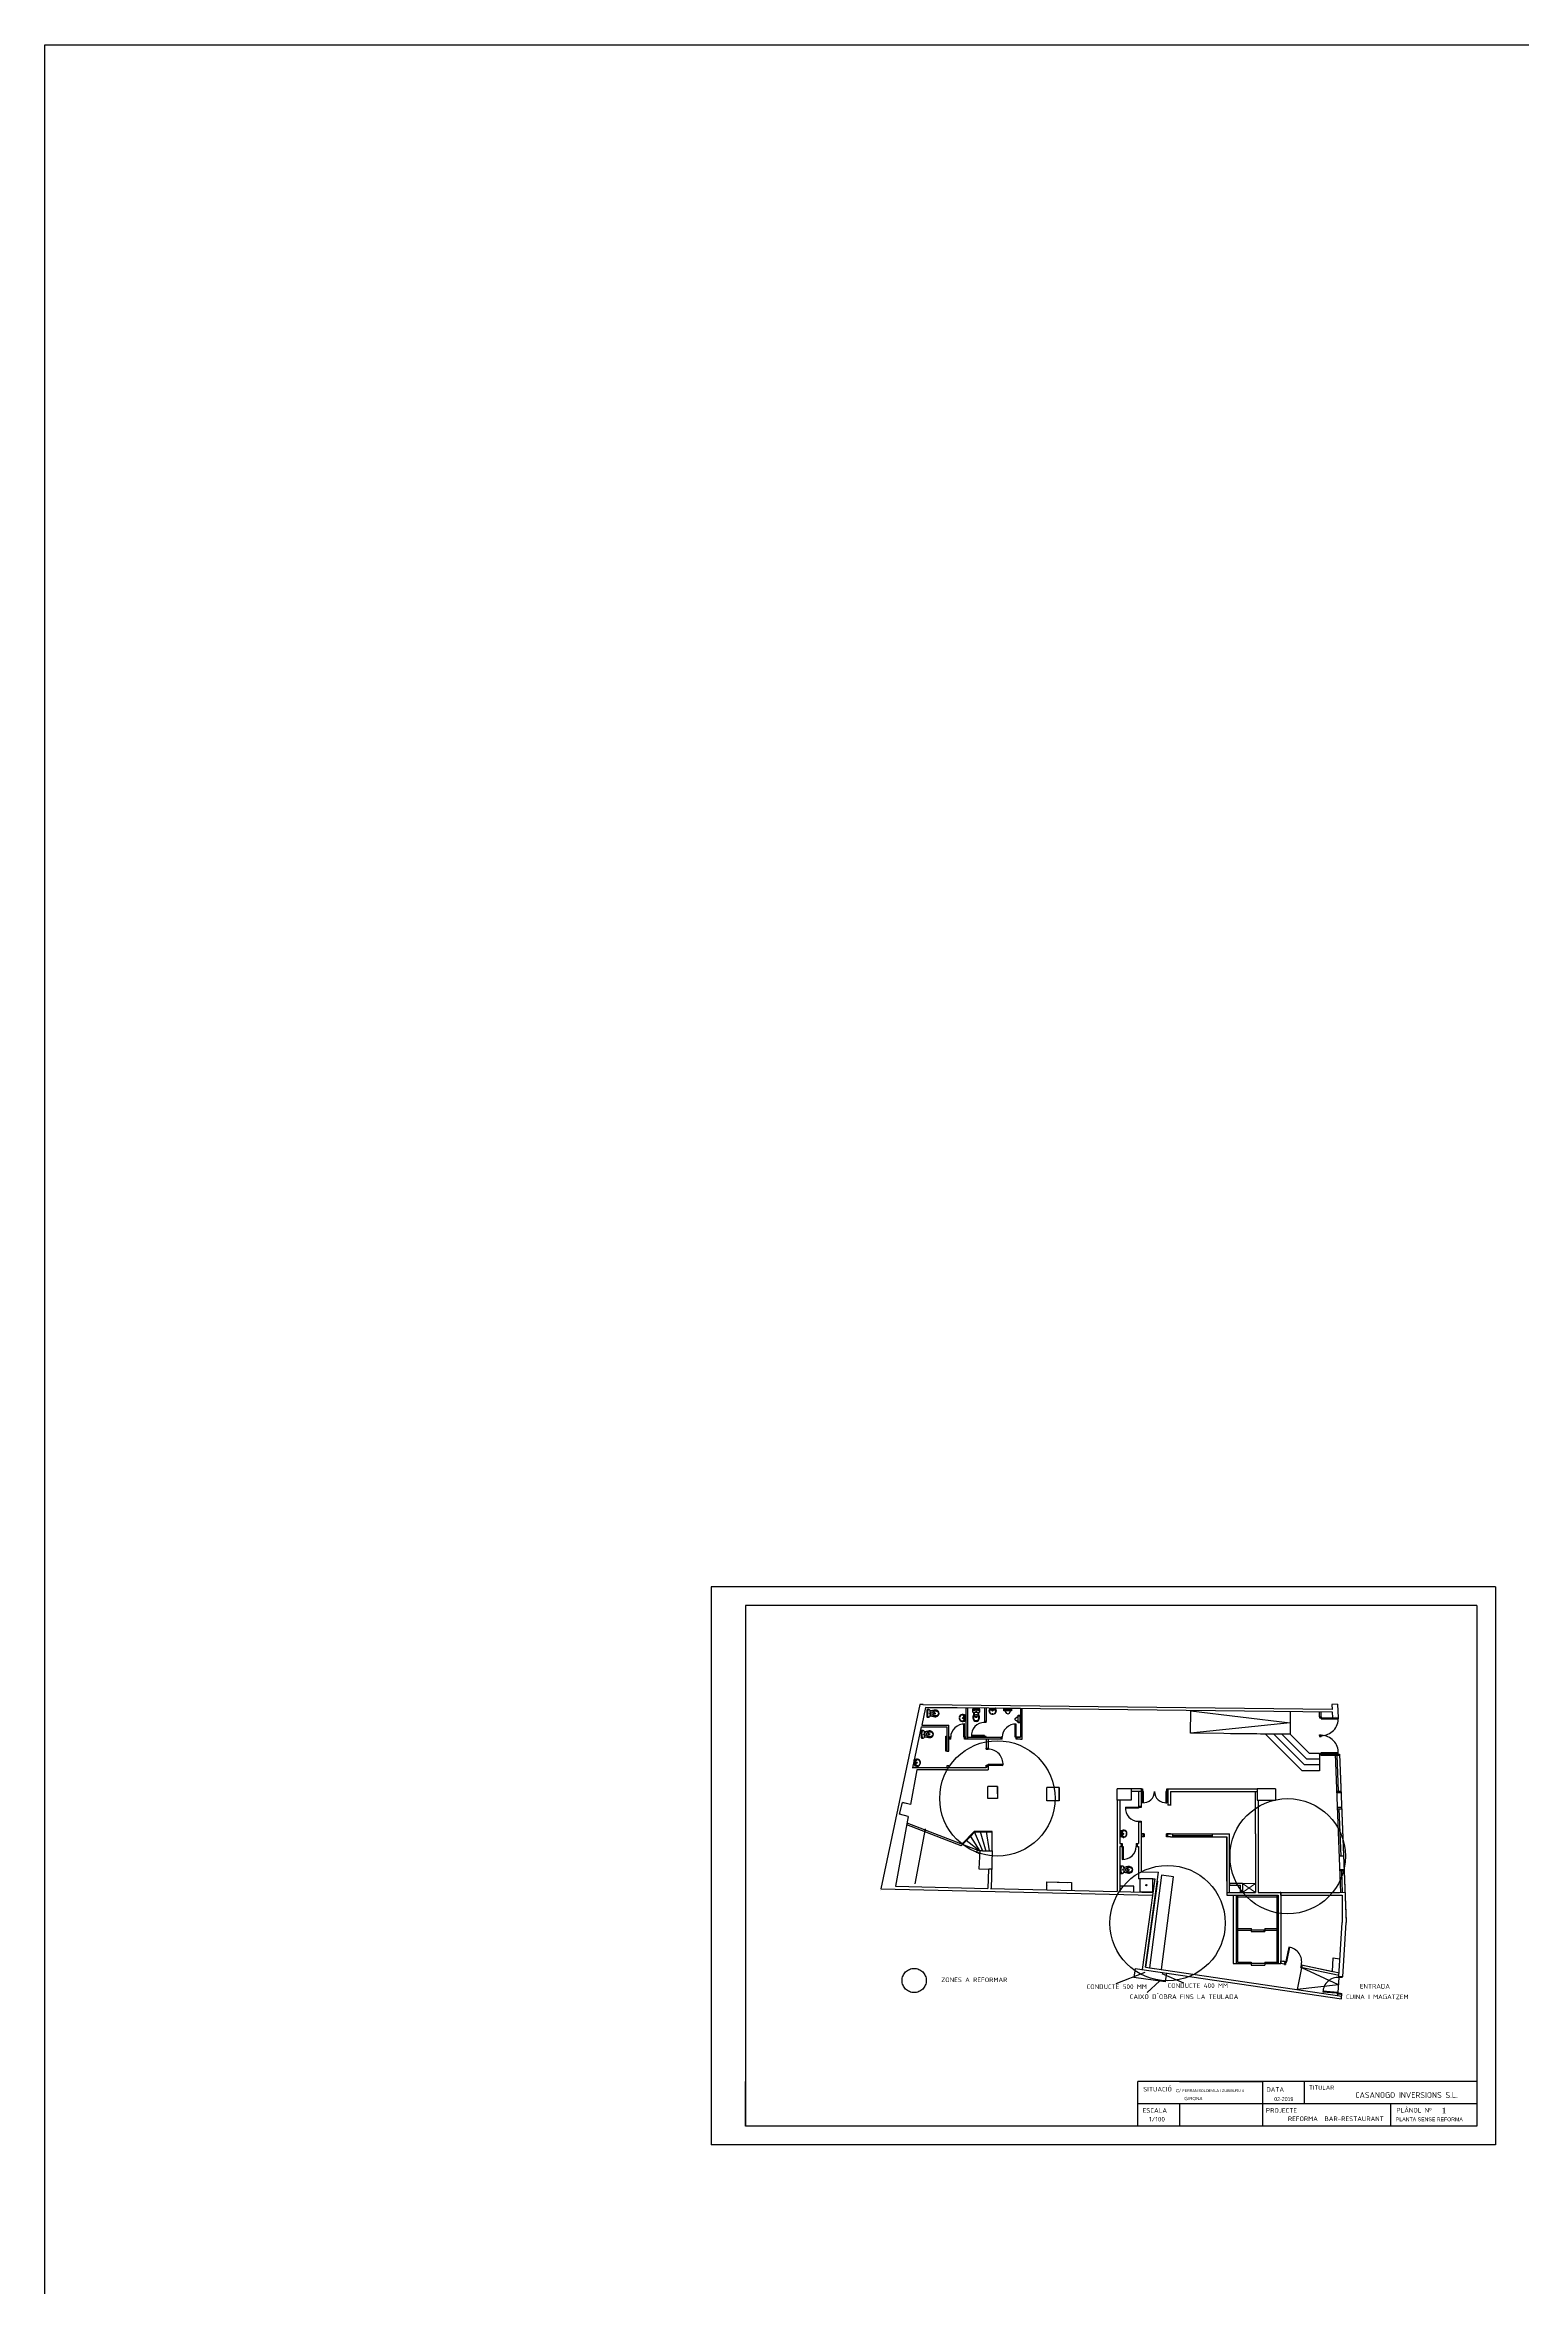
# Model space of a CAD drawing. Header units: millimetres. Extents: x 7 to 259, y -45 to 103.
# Drawn here: x 165.83 to 175.72, y 83.39 to 98.4 of the extents above; entities that cross this region are included whole.
import ezdxf

# ---------------------------------------------------------------- set-up
doc = ezdxf.new("R2010")
doc.units = ezdxf.units.MM
doc.linetypes.add('CONTINUA', pattern=[0])
doc.linetypes.add('LÍNEAS_OCULTAS2', pattern=[4.7625, 3.175, -1.5875])
for name, color, linetype in [('CAJETI1', 5, 'Continuous'), ('emergencia', 97, 'Continuous'), ('estructura', 5, 'Continuous'), ('maquiactual', 90, 'Continuous'), ('maquinaria', 42, 'Continuous'), ('OFICINES', 6, 'Continuous'), ('portes', 4, 'Continuous')]:
    doc.layers.add(name, color=color, linetype=linetype)
doc.layers.add('ELECTRIC', color=86, linetype='Continuous', lineweight=9)
doc.styles.add('ISO', font='isocp.shx')
doc.styles.get("Standard").update_dxf_attribs({"font": 'arial.ttf'})
doc.styles.add('TECHNICLIGHT', font='timesbd.ttf', dxfattribs={"height": 2})

# ---------------------------------------------------------------- blocks, each defined once
blk = doc.blocks.new('VI-IN')
for p, q in [((-0.05, -0.42), (-0.05, -0.4)), ((0, -0.04), (-0.01, -0.04)), ((0, -0.04), (0.01, -0.04)), ((0.05, -0.42), (0.05, -0.4))]:
    blk.add_line(p, q)
blk.add_lwpolyline([(-0.16, -0.36, -0.0164), (-0.12, -0.18, -0.014244), (-0.15, -0.18, -0.379899), (-0.2, -0.11), (-0.2, -0.04, -0.414214), (-0.16, 0), (0, 0), (0.16, 0, -0.414214), (0.2, -0.04), (0.2, -0.11, -0.379899), (0.15, -0.18, -0.014244), (0.12, -0.18, -0.0164), (0.16, -0.36, -0.034533), (0.18, -0.44, -0.180901), (0.12, -0.61, -0.210568), (0, -0.67, -0.210568), (-0.12, -0.61, -0.180901), (-0.18, -0.44, -0.034533)], format="xyb", close=True)
for centre, radius in [((-0.08, -0.24), 0.0075), ((0, -0.12), 0.0135), ((0, -0.12), 0.0135), ((0.08, -0.24), 0.0075)]:
    blk.add_circle(centre, radius)
for centre, radius, start, end in [((-0.14, -0.09), 0.04, 96.2719, 180), ((-0.14, -0.1), 0.04, 96.2141, 169.7572), ((0, -1.2), 1.16, 90.0008, 97.1409), ((0, -1.2), 1.15, 90.0008, 97.203), ((0.08, -0.46), 0.216, 168.3805, 209.1161), ((0.11, -0.47), 0.25, 152.5973, 168.3805), ((0, 1.22), 1.4, 264.9986, 270), ((-0.01, -0.41), 0.116, 96.2419, 152.5973), ((0, -0.51), 0.126, 209.1161, 270), ((-0.03, -0.4), 0.015, 96.6492, 180), ((-0.02, -0.42), 0.03, 180, 233.1301), ((0, -0.4), 0.06, 233.1301, 270), ((0, -0.69), 0.3, 90, 96.6492), ((0, -0.47), 0.18, 90, 96.2419), ((0, -1.2), 1.16, 82.8591, 89.9992), ((0, -1.2), 1.15, 82.797, 89.9992), ((0, 1.22), 1.4, 270, 275.0014), ((0, -0.47), 0.18, 83.7581, 90), ((0, -0.69), 0.3, 83.3508, 90), ((0, -0.4), 0.06, 270, 306.8699), ((0, -0.51), 0.126, 270, 330.8839), ((0.01, -0.41), 0.116, 27.4027, 83.7581), ((0.03, -0.4), 0.015, 0, 83.3508), ((0.02, -0.42), 0.03, 306.8699, 0), ((-0.11, -0.47), 0.25, 11.6195, 27.4027), ((-0.08, -0.46), 0.216, 330.8839, 11.6195), ((0.14, -0.09), 0.04, 0, 83.7281), ((0.14, -0.1), 0.04, 10.2428, 83.7859)]:
    blk.add_arc(centre, radius, start, end)
blk = doc.blocks.new('Vic-WC')
at = {"xscale": -1}
blk.add_blockref('VI-IN', (0, 0), dxfattribs=at)

msp = doc.modelspace()

# ---------------------------------------------------------------- linework, layer by layer
for p, q in [((165.833, 98.396), (258.608, 98.396)), ((165.833, 38.015), (165.833, 98.396)), ((174.505, 86.031), (174.505, 86.03)), ((174.45, 85.501), (174.455, 85.592)), ((173.003, 85.42), (173.196, 85.495)), ((173.131, 85.521), (173.122, 85.46)), ((173.33, 85.43), (173.122, 85.46)), ((173.21, 85.359), (173.292, 85.435)), ((173.457, 85.421), (173.311, 85.485)), ((173.34, 85.491), (173.33, 85.43))]:
    msp.add_line(p, q)
at = {"color": 6}
for p, q in [((171.983, 87.207), (171.983, 87.209)), ((171.983, 87.197), (171.983, 87.207)), ((171.992, 87.197), (171.992, 87.209)), ((171.994, 87.215), (171.994, 87.197)), ((171.994, 87.215), (171.994, 87.18)), ((172.158, 87.263), (172.176, 87.263)), ((172.158, 87.263), (172.194, 87.263)), ((172.166, 87.252), (172.164, 87.252)), ((172.176, 87.261), (172.165, 87.261)), ((172.176, 87.252), (172.166, 87.252)), ((172.176, 87.261), (172.188, 87.261)), ((172.176, 87.252), (172.186, 87.252)), ((172.186, 87.252), (172.188, 87.252)), ((171.983, 87.197), (171.983, 87.188)), ((171.983, 87.188), (171.983, 87.186)), ((171.992, 87.197), (171.992, 87.186)), ((171.651, 86.881), (171.652, 86.916)), ((171.654, 86.898), (171.654, 86.91)), ((171.663, 86.908), (171.663, 86.91)), ((171.663, 86.898), (171.663, 86.908)), ((171.651, 86.881), (171.651, 86.898)), ((171.654, 86.898), (171.653, 86.887)), ((171.663, 86.898), (171.662, 86.888)), ((171.662, 86.888), (171.662, 86.886)), ((173.033, 86.405), (173.034, 86.441)), ((173.033, 86.405), (173.034, 86.423)), ((173.036, 86.423), (173.037, 86.434)), ((173.036, 86.423), (173.036, 86.411)), ((173.045, 86.432), (173.046, 86.434)), ((173.045, 86.423), (173.045, 86.432)), ((173.045, 86.423), (173.045, 86.413)), ((173.045, 86.413), (173.045, 86.411))]:
    msp.add_line(p, q, dxfattribs=at)
for centre, radius in [((171.987, 87.206), 0.00161), ((172.168, 87.256), 0.00161), ((172.176, 87.247), 0.00322), ((172.176, 87.257), 0.00161), ((172.176, 87.247), 0.00211), ((172.184, 87.256), 0.00161), ((171.978, 87.197), 0.00322), ((171.978, 87.197), 0.00211), ((171.988, 87.197), 0.00161), ((171.987, 87.189), 0.00161), ((171.659, 86.907), 0.00161), ((171.658, 86.898), 0.00161), ((171.658, 86.89), 0.00161), ((171.667, 86.898), 0.00322), ((171.667, 86.898), 0.00211), ((173.04, 86.423), 0.00161), ((173.041, 86.414), 0.00161), ((173.041, 86.431), 0.00161), ((173.05, 86.422), 0.00322), ((173.05, 86.422), 0.00211)]:
    msp.add_circle(centre, radius, dxfattribs=at)
for centre, radius, start, end in [((171.974, 87.214), 0.0382, 279.9338, 279.9338), ((171.975, 87.199), 0.0225, 97.8325, 172.7669), ((171.975, 87.199), 0.0205, 97.8325, 172.7669), ((171.972, 87.206), 0.0122, 39.1375, 113.4893), ((171.975, 87.198), 0.0226, 84.8129, 96.5806), ((171.975, 87.198), 0.0207, 84.8129, 96.5806), ((171.974, 87.181), 0.0401, 81.9611, 85.3079), ((171.974, 87.181), 0.0382, 81.8597, 85.3079), ((171.974, 87.18), 0.041, 60.4514, 82.1359), ((171.976, 87.2), 0.0194, 53.508, 79.4742), ((171.975, 87.209), 0.00841, 2.1402, 38.2338), ((171.972, 87.194), 0.0264, 45.309, 54.5281), ((171.987, 87.209), 0.00533, 0, 45.309), ((171.994, 87.215), 0.000804, 0, 60.4514), ((172.16, 87.243), 0.0382, 9.9338, 9.9338), ((172.192, 87.243), 0.0401, 171.9611, 175.3079), ((172.175, 87.244), 0.0226, 174.8129, 186.5806), ((172.175, 87.244), 0.0225, 187.8325, 262.7669), ((172.193, 87.243), 0.041, 150.4514, 172.1359), ((172.192, 87.243), 0.0382, 171.8597, 175.3079), ((172.175, 87.244), 0.0207, 174.8129, 186.5806), ((172.175, 87.244), 0.0205, 187.8325, 262.7669), ((172.174, 87.245), 0.0194, 143.508, 169.4742), ((172.167, 87.241), 0.0122, 129.1375, 203.4893), ((172.158, 87.263), 0.000804, 90, 150.4514), ((172.18, 87.241), 0.0264, 135.309, 144.5281), ((172.165, 87.244), 0.00841, 92.1402, 128.2338), ((172.165, 87.256), 0.00533, 90, 135.309), ((172.176, 87.255), 0.0313, 262.7803, 277.2197), ((172.176, 87.255), 0.0332, 262.7803, 270), ((172.176, 87.255), 0.0332, 270, 277.2197), ((172.177, 87.244), 0.0205, 277.2331, 352.1675), ((172.177, 87.244), 0.0225, 277.2331, 352.1675), ((172.188, 87.256), 0.00533, 44.691, 90), ((172.187, 87.244), 0.00841, 51.7662, 87.8598), ((172.173, 87.241), 0.0264, 35.4719, 44.691), ((172.185, 87.241), 0.0122, 336.5107, 50.8625), ((172.159, 87.243), 0.041, 7.8641, 29.5486), ((172.194, 87.263), 0.000804, 29.5486, 90), ((172.178, 87.245), 0.0194, 10.5258, 36.492), ((172.16, 87.243), 0.0382, 4.6921, 8.1403), ((172.177, 87.244), 0.0207, 353.4194, 5.1871), ((172.16, 87.243), 0.0401, 4.6921, 8.0389), ((172.177, 87.244), 0.0226, 353.4194, 5.1871), ((171.986, 87.197), 0.0332, 172.7803, 180), ((171.986, 87.197), 0.0332, 180, 187.2197), ((171.975, 87.196), 0.0225, 187.2331, 262.1675), ((171.986, 87.197), 0.0313, 172.7803, 187.2197), ((171.975, 87.196), 0.0205, 187.2331, 262.1675), ((171.972, 87.188), 0.0122, 246.5107, 320.8625), ((171.975, 87.196), 0.0226, 263.4194, 275.1871), ((171.975, 87.196), 0.0207, 263.4194, 275.1871), ((171.974, 87.214), 0.0382, 274.6921, 278.1403), ((171.974, 87.214), 0.0401, 274.6921, 278.0389), ((171.974, 87.215), 0.041, 277.8641, 299.5486), ((171.976, 87.195), 0.0194, 280.5258, 306.492), ((171.975, 87.186), 0.00841, 321.7662, 357.8598), ((171.972, 87.201), 0.0264, 305.4719, 314.691), ((171.987, 87.186), 0.00533, 314.691, 0), ((171.994, 87.18), 0.000804, 299.5486, 0), ((171.671, 86.881), 0.0382, 97.6416, 97.6416), ((171.653, 86.916), 0.000804, 117.2564, 177.7078), ((171.671, 86.88), 0.041, 95.5719, 117.2564), ((171.66, 86.91), 0.00533, 132.3988, 177.7078), ((171.674, 86.894), 0.0264, 123.1796, 132.3988), ((171.67, 86.9), 0.0194, 98.2336, 124.1998), ((171.672, 86.909), 0.00841, 139.474, 175.5675), ((171.674, 86.906), 0.0122, 64.2185, 138.5702), ((171.671, 86.881), 0.0401, 92.3999, 95.7467), ((171.671, 86.881), 0.0382, 92.3999, 95.848), ((171.671, 86.899), 0.0226, 81.1272, 92.8948), ((171.671, 86.899), 0.0207, 81.1272, 92.8948), ((171.67, 86.899), 0.0225, 4.9409, 79.8753), ((171.67, 86.899), 0.0205, 4.9409, 79.8753), ((171.651, 86.881), 0.000804, 177.7078, 238.1592), ((171.673, 86.915), 0.041, 238.1592, 259.8437), ((171.659, 86.887), 0.00533, 177.7078, 223.0168), ((171.674, 86.901), 0.0264, 223.0168, 232.2359), ((171.67, 86.895), 0.0194, 231.2157, 257.182), ((171.671, 86.886), 0.00841, 179.848, 215.9415), ((171.674, 86.889), 0.0122, 216.8453, 291.1971), ((171.673, 86.914), 0.0401, 259.6689, 263.0156), ((171.673, 86.914), 0.0382, 259.5675, 263.0156), ((171.671, 86.897), 0.0207, 262.5207, 274.2884), ((171.671, 86.897), 0.0226, 262.5207, 274.2884), ((171.67, 86.896), 0.0205, 275.5403, 350.4747), ((171.67, 86.896), 0.0225, 275.5403, 350.4747), ((171.66, 86.898), 0.0313, 350.4881, 4.9275), ((171.66, 86.898), 0.0332, 350.4881, 357.7078), ((171.66, 86.898), 0.0332, 357.7078, 4.9275), ((173.054, 86.406), 0.0382, 97.6416, 97.6416), ((173.055, 86.439), 0.041, 238.1592, 259.8437), ((173.034, 86.405), 0.000804, 177.7078, 238.1592), ((173.035, 86.441), 0.000804, 117.2564, 177.7078), ((173.054, 86.405), 0.041, 95.5719, 117.2564), ((173.041, 86.411), 0.00533, 177.7078, 223.0168), ((173.042, 86.434), 0.00533, 132.3988, 177.7078), ((173.056, 86.426), 0.0264, 223.0168, 232.2359), ((173.056, 86.419), 0.0264, 123.1796, 132.3988), ((173.052, 86.42), 0.0194, 231.2157, 257.182), ((173.053, 86.425), 0.0194, 98.2336, 124.1998), ((173.053, 86.411), 0.00841, 179.848, 215.9415), ((173.054, 86.434), 0.00841, 139.474, 175.5675), ((173.056, 86.413), 0.0122, 216.8453, 291.1971), ((173.057, 86.431), 0.0122, 64.2185, 138.5702), ((173.055, 86.439), 0.0382, 259.5675, 263.0156), ((173.055, 86.439), 0.0401, 259.6689, 263.0156), ((173.054, 86.406), 0.0401, 92.3999, 95.7467), ((173.054, 86.406), 0.0382, 92.3999, 95.848), ((173.053, 86.421), 0.0207, 262.5207, 274.2884), ((173.053, 86.421), 0.0226, 262.5207, 274.2884), ((173.053, 86.423), 0.0226, 81.1272, 92.8948), ((173.053, 86.423), 0.0207, 81.1272, 92.8948), ((173.053, 86.421), 0.0205, 275.5403, 350.4747), ((173.053, 86.421), 0.0225, 275.5403, 350.4747), ((173.053, 86.424), 0.0205, 4.9409, 79.8753), ((173.053, 86.424), 0.0225, 4.9409, 79.8753), ((173.042, 86.423), 0.0313, 350.4881, 4.9275), ((173.042, 86.423), 0.0332, 357.7078, 4.9275), ((173.042, 86.423), 0.0332, 350.4881, 357.7078)]:
    msp.add_arc(centre, radius, start, end, dxfattribs=at)
at = {"color": 6, "linetype": 'ByBlock'}
for p in [(171.972, 87.218), (171.975, 87.221), (171.983, 87.207), (172.152, 87.244), (172.155, 87.241), (172.166, 87.252), (172.174, 87.247), (172.175, 87.256), (172.176, 87.224), (172.177, 87.258), (172.178, 87.247), (172.197, 87.241), (172.2, 87.244), (171.955, 87.197), (171.972, 87.176), (171.975, 87.174), (171.978, 87.199), (171.978, 87.195), (171.987, 87.198), (171.989, 87.196), (171.672, 86.921), (171.674, 86.919), (171.657, 86.899), (171.659, 86.897), (171.662, 86.888), (171.667, 86.896), (171.668, 86.9), (171.67, 86.874), (171.673, 86.877), (171.691, 86.897), (173.039, 86.424), (173.041, 86.422), (173.045, 86.413), (173.05, 86.424), (173.05, 86.42), (173.052, 86.398), (173.054, 86.446), (173.055, 86.401), (173.057, 86.443), (173.073, 86.421)]:
    msp.add_point(p, dxfattribs=at)
at = {"layer": 'CAJETI1'}
for p, q in [((170.292, 88.076), (170.292, 84.339)), ((172.917, 88.076), (170.292, 88.076)), ((175.542, 88.076), (172.917, 88.076)), ((175.542, 88.076), (175.542, 84.339)), ((170.523, 87.951), (170.523, 84.464)), ((172.917, 84.339), (170.292, 84.339)), ((175.542, 84.339), (172.917, 84.339))]:
    msp.add_line(p, q, dxfattribs=at)
at = {"layer": 'CAJETI1', "color": 5}
for p, q in [((175.417, 87.951), (170.523, 87.951)), ((175.417, 87.951), (175.417, 84.464)), ((175.417, 84.764), (173.148, 84.764)), ((175.417, 84.614), (173.148, 84.614)), ((175.417, 84.464), (170.523, 84.464))]:
    msp.add_line(p, q, dxfattribs=at)
at = {"layer": 'CAJETI1', "linetype": 'CONTINUA'}
for p, q in [((170.523, 84.464), (170.523, 84.764)), ((173.148, 84.464), (173.148, 84.764))]:
    msp.add_line(p, q, dxfattribs=at)
at = {"layer": 'ELECTRIC'}
for p, q in [((173.849, 86.09), (173.849, 86.03)), ((173.849, 86.03), (173.935, 86.09)), ((173.849, 86.09), (173.935, 86.03))]:
    msp.add_line(p, q, dxfattribs=at)
msp.add_lwpolyline([(173.849, 86.03), (173.935, 86.03), (173.935, 86.09), (173.849, 86.09)], dxfattribs=at)
at = {"layer": 'emergencia', "color": 5}
for p, q in [((173.426, 84.764), (173.983, 84.764)), ((173.983, 84.764), (173.983, 84.464)), ((174.261, 84.764), (174.261, 84.614)), ((173.426, 84.614), (173.426, 84.464)), ((174.839, 84.614), (174.839, 84.464))]:
    msp.add_line(p, q, dxfattribs=at)
at = {"layer": 'estructura'}
for p, q in [((171.69, 87.288), (171.427, 86.054)), ((171.712, 87.287), (171.69, 87.287)), ((171.727, 87.268), (171.702, 87.149)), ((171.709, 87.287), (174.448, 87.257)), ((172.362, 87.261), (171.727, 87.268)), ((171.727, 87.268), (171.996, 87.265)), ((171.996, 87.265), (172.008, 87.265)), ((171.996, 87.265), (171.996, 87.265)), ((171.996, 87.265), (172.008, 87.265)), ((171.996, 87.265), (171.996, 87.055)), ((172.008, 87.265), (172.008, 87.055)), ((172.008, 87.265), (172.008, 87.068)), ((172.121, 87.264), (172.121, 87.174)), ((172.133, 87.264), (172.133, 87.174)), ((172.301, 87.262), (174.448, 87.238)), ((172.362, 87.261), (172.362, 87.068)), ((172.374, 87.055), (172.374, 87.261)), ((173.5, 87.096), (173.502, 87.246)), ((173.502, 87.246), (174.167, 87.164)), ((174.167, 87.239), (174.167, 87.089)), ((174.167, 87.239), (174.167, 87.089)), ((174.363, 87.204), (174.363, 87.236)), ((174.363, 87.204), (174.376, 87.204)), ((174.376, 87.204), (174.376, 87.236)), ((174.485, 87.289), (174.446, 87.287)), ((174.446, 87.287), (174.448, 87.254)), ((174.448, 87.238), (174.45, 87.198)), ((174.485, 87.289), (174.488, 87.198)), ((171.699, 87.137), (171.641, 86.863)), ((171.699, 87.137), (171.869, 87.137)), ((171.702, 87.149), (171.882, 87.149)), ((171.869, 87.137), (171.869, 86.976)), ((171.882, 86.976), (171.882, 87.149)), ((171.889, 87.068), (171.882, 87.068)), ((171.889, 87.055), (171.882, 87.055)), ((172.241, 87.055), (171.996, 87.055)), ((172.008, 87.068), (172.241, 87.068)), ((172.146, 87.055), (172.133, 87.055)), ((172.133, 87.055), (172.133, 86.988)), ((172.146, 87.055), (172.146, 86.988)), ((172.341, 87.068), (172.362, 87.068)), ((172.362, 87.068), (172.341, 87.068)), ((172.362, 87.055), (172.341, 87.055)), ((172.362, 87.055), (172.374, 87.055)), ((174.167, 87.164), (173.5, 87.096)), ((174.167, 87.089), (173.5, 87.096)), ((173.768, 87.093), (174.167, 87.089)), ((174.248, 86.844), (174.001, 87.09)), ((174.264, 86.883), (174.056, 87.09)), ((174.28, 86.922), (174.112, 87.089)), ((174.296, 86.96), (174.167, 87.089)), ((174.45, 87.198), (174.488, 87.198)), ((171.869, 86.976), (171.882, 86.976)), ((174.269, 86.933), (174.269, 86.933)), ((174.363, 86.922), (174.28, 86.922)), ((174.363, 86.96), (174.296, 86.96)), ((174.363, 86.96), (174.363, 86.922)), ((174.363, 86.954), (174.376, 86.954)), ((174.363, 86.954), (174.363, 86.948)), ((174.376, 86.948), (174.363, 86.948)), ((174.363, 86.922), (174.363, 86.883)), ((174.376, 86.954), (174.498, 86.954)), ((174.376, 86.948), (174.498, 86.948)), ((174.469, 86.954), (174.505, 86.03)), ((174.497, 86.954), (174.542, 85.834)), ((174.498, 86.954), (174.542, 85.829)), ((171.67, 86.85), (171.627, 86.618)), ((171.67, 86.85), (171.627, 86.618)), ((171.869, 86.863), (171.638, 86.863)), ((171.869, 86.863), (171.638, 86.863)), ((171.869, 86.863), (171.641, 86.863)), ((171.869, 86.85), (171.67, 86.85)), ((171.869, 86.876), (171.869, 86.863)), ((171.882, 86.876), (171.869, 86.876)), ((171.869, 86.85), (172.146, 86.85)), ((171.882, 86.876), (171.882, 86.863)), ((172.133, 86.863), (171.882, 86.863)), ((172.133, 86.882), (172.133, 86.863)), ((172.133, 86.863), (172.133, 86.882)), ((172.133, 86.875), (172.146, 86.875)), ((172.146, 86.863), (172.146, 86.888)), ((172.146, 86.882), (172.146, 86.863)), ((172.146, 86.863), (172.146, 86.85)), ((174.363, 86.844), (174.248, 86.844)), ((174.363, 86.883), (174.264, 86.883)), ((174.363, 86.883), (174.363, 86.844)), ((171.553, 86.553), (171.572, 86.632)), ((171.572, 86.632), (171.572, 86.632)), ((171.572, 86.632), (171.598, 86.626)), ((171.627, 86.618), (171.572, 86.632)), ((172.208, 86.739), (172.143, 86.739)), ((172.143, 86.659), (172.143, 86.739)), ((172.208, 86.659), (172.143, 86.659)), ((172.208, 86.689), (172.208, 86.739)), ((172.208, 86.739), (172.208, 86.659)), ((172.208, 86.732), (172.208, 86.659)), ((172.538, 86.642), (172.538, 86.732)), ((172.571, 86.732), (172.538, 86.732)), ((172.621, 86.642), (172.538, 86.642)), ((172.621, 86.732), (172.571, 86.732)), ((172.621, 86.732), (172.62, 86.642)), ((172.621, 86.682), (172.621, 86.732)), ((172.621, 86.732), (172.621, 86.642)), ((172.621, 86.682), (172.621, 86.682)), ((173.173, 86.723), (173.009, 86.723)), ((173.104, 86.723), (173.009, 86.723)), ((173.009, 86.674), (173.009, 86.723)), ((173.009, 86.648), (173.009, 86.674)), ((173.009, 86.648), (173.009, 86.036)), ((173.104, 86.648), (173.009, 86.648)), ((173.027, 86.648), (173.027, 86.376)), ((173.027, 86.648), (173.027, 86.357)), ((173.104, 86.723), (173.104, 86.674)), ((173.104, 86.723), (173.104, 86.648)), ((173.169, 86.705), (173.104, 86.705)), ((173.152, 86.705), (173.152, 86.605)), ((173.173, 86.705), (173.161, 86.705)), ((173.173, 86.705), (173.161, 86.705)), ((173.171, 86.705), (173.171, 86.605)), ((173.173, 86.723), (173.173, 86.705)), ((173.173, 86.723), (173.179, 86.723)), ((173.173, 86.705), (173.185, 86.705)), ((173.342, 86.723), (173.947, 86.723)), ((173.348, 86.723), (173.348, 86.613)), ((173.367, 86.613), (173.348, 86.613)), ((173.367, 86.705), (173.947, 86.705)), ((173.367, 86.705), (173.367, 86.628)), ((173.367, 86.705), (173.367, 86.612)), ((173.935, 86.421), (173.935, 86.705)), ((174.07, 86.723), (173.947, 86.723)), ((173.947, 86.723), (173.947, 86.648)), ((173.947, 86.648), (174.07, 86.648)), ((173.954, 86.648), (173.954, 86.03)), ((174.07, 86.723), (174.07, 86.673)), ((174.07, 86.723), (174.07, 86.648)), ((174.508, 86.697), (174.479, 86.697)), ((174.508, 86.697), (174.479, 86.697)), ((171.612, 86.538), (171.526, 86.071)), ((171.612, 86.538), (171.553, 86.553)), ((171.965, 86.341), (171.601, 86.482)), ((172.09, 86.306), (171.605, 86.494)), ((171.612, 86.538), (171.609, 86.522)), ((171.724, 86.455), (171.656, 86.087)), ((173.152, 86.507), (173.152, 86.356)), ((173.171, 86.507), (173.171, 86.168)), ((174.512, 86.598), (174.483, 86.598)), ((172.028, 86.404), (171.965, 86.341)), ((171.969, 86.352), (172.053, 86.438)), ((172.09, 86.306), (171.975, 86.351)), ((172.09, 86.306), (172, 86.377)), ((172.053, 86.437), (172.021, 86.405)), ((172.055, 86.432), (172.028, 86.404)), ((172.028, 86.404), (172.09, 86.306)), ((172.173, 86.437), (172.053, 86.438)), ((172.053, 86.437), (172.109, 86.307)), ((172.173, 86.431), (172.055, 86.432)), ((172.069, 86.297), (172.075, 86.312)), ((172.09, 86.307), (172.083, 86.188)), ((172.109, 86.307), (172.09, 86.308)), ((172.133, 86.437), (172.093, 86.437)), ((172.093, 86.437), (172.131, 86.306)), ((172.109, 86.307), (172.173, 86.307)), ((172.173, 86.437), (172.133, 86.437)), ((172.133, 86.437), (172.152, 86.307)), ((172.173, 86.307), (172.167, 86.056)), ((172.173, 86.307), (172.173, 86.437)), ((173.027, 86.356), (173.044, 86.356)), ((173.044, 86.338), (173.027, 86.338)), ((173.027, 86.338), (173.027, 86.035)), ((173.144, 86.356), (173.152, 86.356)), ((173.144, 86.338), (173.152, 86.338)), ((173.152, 86.338), (173.152, 86.121)), ((173.19, 86.421), (173.171, 86.421)), ((173.19, 86.402), (173.171, 86.402)), ((173.183, 86.421), (173.183, 86.402)), ((173.367, 86.421), (173.34, 86.421)), ((173.367, 86.402), (173.34, 86.402)), ((173.346, 86.421), (173.38, 86.421)), ((173.367, 86.421), (173.762, 86.421)), ((173.367, 86.402), (173.744, 86.402)), ((173.38, 86.421), (173.38, 86.402)), ((173.38, 86.421), (173.645, 86.421)), ((173.385, 86.421), (173.762, 86.421)), ((173.645, 86.421), (173.645, 86.402)), ((173.744, 86.105), (173.744, 86.402)), ((173.744, 86.402), (173.744, 86.011)), ((173.762, 86.03), (173.762, 86.421)), ((173.935, 86.421), (173.935, 86.03)), ((172.082, 86.292), (172.069, 86.297)), ((172.082, 86.292), (172.089, 86.289)), ((172.083, 86.188), (172.17, 86.186)), ((172.148, 86.186), (172.145, 86.056)), ((172.17, 86.186), (172.151, 86.186)), ((173.171, 86.168), (173.287, 86.166)), ((173.2, 85.53), (173.287, 86.166)), ((174.524, 86.273), (174.495, 86.273)), ((174.528, 86.18), (174.499, 86.18)), ((174.528, 86.173), (174.499, 86.173)), ((174.511, 86.175), (174.514, 86.066)), ((171.425, 86.044), (171.425, 86.044)), ((171.427, 86.054), (173.246, 86.011)), ((171.522, 86.052), (171.522, 86.051)), ((171.526, 86.071), (172.145, 86.056)), ((172.163, 86.056), (173.009, 86.036)), ((172.539, 86.047), (172.538, 86.1)), ((172.538, 86.1), (172.677, 86.097)), ((172.538, 86.1), (172.704, 86.097)), ((172.546, 86.074), (172.546, 86.074)), ((172.704, 86.097), (172.703, 86.043)), ((173.121, 86.072), (173.027, 86.072)), ((173.027, 86.035), (173.249, 86.03)), ((173.121, 86.034), (173.121, 86.072)), ((173.161, 86.121), (173.152, 86.121)), ((173.261, 86.121), (173.178, 85.514)), ((173.279, 86.105), (173.2, 85.53)), ((173.249, 86.121), (173.261, 86.121)), ((173.744, 86.03), (173.935, 86.03)), ((173.849, 86.09), (173.762, 86.09)), ((173.762, 86.09), (173.762, 86.077)), ((173.762, 86.077), (173.836, 86.077)), ((173.787, 86.011), (173.787, 85.553)), ((173.836, 86.03), (173.836, 86.077)), ((173.849, 86.03), (173.836, 86.03)), ((173.849, 86.09), (173.849, 86.03)), ((173.954, 86.03), (174.106, 86.03)), ((174.088, 86.011), (174.088, 85.553)), ((174.1, 86.03), (174.49, 86.03)), ((174.106, 86.03), (174.106, 85.773)), ((174.106, 86.011), (174.497, 86.011)), ((174.465, 86.03), (174.496, 86.03)), ((174.497, 86.011), (174.515, 86.012)), ((174.497, 86.011), (174.515, 86.012)), ((174.498, 86.03), (174.534, 86.031)), ((174.515, 86.012), (174.515, 85.829)), ((174.515, 86.012), (174.515, 85.829)), ((174.106, 85.992), (174.106, 85.973)), ((174.106, 85.773), (174.106, 85.553)), ((174.494, 85.466), (174.515, 85.829)), ((174.521, 85.464), (174.542, 85.829)), ((174.521, 85.464), (174.542, 85.829)), ((173.787, 85.553), (173.907, 85.553)), ((173.999, 85.553), (174.106, 85.553)), ((174.106, 85.553), (174.106, 85.572)), ((174.106, 85.572), (174.145, 85.564)), ((174.106, 85.572), (174.139, 85.565)), ((174.136, 85.547), (174.106, 85.553)), ((174.139, 85.565), (174.121, 85.569)), ((174.121, 85.569), (174.145, 85.564)), ((174.131, 85.554), (174.133, 85.566)), ((174.139, 85.565), (174.136, 85.547)), ((174.455, 85.592), (174.498, 85.584)), ((173.131, 85.521), (174.512, 85.317)), ((173.2, 85.53), (174.513, 85.336)), ((174.243, 85.525), (174.215, 85.38)), ((174.49, 85.41), (174.215, 85.38)), ((174.495, 85.473), (174.24, 85.526)), ((174.243, 85.544), (174.452, 85.501)), ((174.243, 85.544), (174.497, 85.491)), ((174.49, 85.41), (174.246, 85.524)), ((174.494, 85.46), (174.487, 85.36)), ((174.494, 85.466), (174.494, 85.466)), ((174.507, 85.465), (174.494, 85.466)), ((174.512, 85.465), (174.521, 85.464)), ((174.487, 85.34), (174.487, 85.348)), ((174.487, 85.34), (174.487, 85.348)), ((174.504, 85.353), (174.514, 85.352)), ((174.512, 85.317), (174.514, 85.352)), ((174.512, 85.317), (174.514, 85.352))]:
    msp.add_line(p, q, dxfattribs=at)
at = {"layer": 'estructura', "color": 142}
for p, q in [((173.744, 86.011), (174.088, 86.011)), ((173.806, 86.011), (173.806, 85.553)), ((173.816, 86.011), (173.816, 85.563)), ((174.078, 86.011), (174.078, 85.553)), ((174.088, 86.011), (174.088, 85.553)), ((173.816, 86.001), (174.078, 86.001)), ((173.816, 85.787), (173.908, 85.787)), ((173.816, 85.777), (173.907, 85.777)), ((173.907, 85.787), (173.907, 85.785)), ((173.907, 85.787), (173.907, 85.785)), ((173.907, 85.785), (173.907, 85.777)), ((173.989, 85.777), (174.078, 85.777)), ((173.999, 85.787), (174.078, 85.787)), ((173.999, 85.787), (173.999, 85.767)), ((173.807, 85.553), (173.907, 85.553)), ((173.816, 85.563), (173.907, 85.563)), ((173.907, 85.563), (173.907, 85.561)), ((173.907, 85.561), (173.907, 85.553)), ((173.999, 85.563), (174.078, 85.563)), ((173.999, 85.563), (173.999, 85.543)), ((173.999, 85.553), (174.088, 85.553))]:
    msp.add_line(p, q, dxfattribs=at)
at = {"layer": 'maquiactual', "color": 1, "linetype": 'LÍNEAS_OCULTAS2'}
for centre, radius in [((172.208, 86.659), 0.386), ((174.151, 86.272), 0.386), ((173.347, 85.824), 0.386), ((171.651, 85.44), 0.081)]:
    msp.add_circle(centre, radius, dxfattribs=at)
at = {"layer": 'maquinaria'}
msp.add_lwpolyline([(173.226, 85.525), (173.306, 85.514), (173.387, 86.134), (173.306, 86.145)], close=True, dxfattribs=at)
at = {"layer": 'OFICINES'}
for points in [[(172.303, 87.259), (172.303, 87.245), (172.251, 87.245), (172.251, 87.259)], [(172.362, 87.164), (172.348, 87.164), (172.348, 87.216), (172.362, 87.216)]]:
    msp.add_lwpolyline(points, close=True, dxfattribs=at)
for points in [[(172.299, 87.251), (172.286, 87.228, -0.544521), (172.272, 87.227), (172.255, 87.251, -0.61439), (172.257, 87.256), (172.297, 87.256)], [(172.354, 87.168), (172.331, 87.181, -0.544521), (172.33, 87.196), (172.353, 87.213, -0.61439), (172.358, 87.21), (172.358, 87.171)]]:
    msp.add_lwpolyline(points, format="xyb", dxfattribs=at)
for centre, start, end in [((172.297, 87.253), 330.5415, 90), ((172.355, 87.171), 240.5415, 0)]:
    msp.add_arc(centre, 0.00313, start, end, dxfattribs=at)
at = {"layer": 'portes'}
for p, q in [((172.337, 87.207), (172.337, 87.207)), ((174.363, 87.204), (174.376, 87.204)), ((174.363, 87.204), (174.363, 87.198)), ((174.376, 87.204), (174.376, 87.198)), ((174.47, 87.204), (174.47, 87.204)), ((171.863, 86.976), (171.863, 87.076)), ((171.863, 87.076), (171.869, 87.076)), ((171.869, 87.076), (171.869, 86.976)), ((171.896, 87.068), (171.889, 87.068)), ((171.889, 87.055), (171.889, 87.068)), ((171.896, 87.055), (171.889, 87.055)), ((171.896, 87.055), (171.896, 87.068)), ((171.983, 87.068), (171.983, 87.155)), ((171.989, 87.068), (171.983, 87.068)), ((171.989, 87.055), (171.989, 87.155)), ((171.996, 87.068), (171.989, 87.068)), ((171.996, 87.055), (171.989, 87.055)), ((171.99, 87.162), (171.99, 87.162)), ((171.996, 87.055), (171.996, 87.068)), ((172.027, 87.068), (172.027, 87.068)), ((172.121, 87.08), (172.033, 87.08)), ((172.133, 87.074), (172.033, 87.074)), ((172.121, 87.168), (172.121, 87.174)), ((172.133, 87.174), (172.121, 87.174)), ((172.133, 87.168), (172.121, 87.168)), ((172.121, 87.074), (172.121, 87.08)), ((172.121, 87.068), (172.121, 87.074)), ((172.133, 87.068), (172.121, 87.068)), ((172.133, 87.168), (172.133, 87.174)), ((172.133, 87.068), (172.133, 87.074)), ((172.241, 87.068), (172.234, 87.068)), ((172.234, 87.055), (172.234, 87.068)), ((172.241, 87.055), (172.234, 87.055)), ((172.241, 87.055), (172.241, 87.068)), ((172.328, 87.068), (172.328, 87.155)), ((172.334, 87.068), (172.328, 87.068)), ((172.334, 87.055), (172.334, 87.155)), ((172.341, 87.068), (172.334, 87.068)), ((172.341, 87.055), (172.334, 87.055)), ((172.341, 87.055), (172.341, 87.068)), ((174.363, 87.198), (174.488, 87.198)), ((174.363, 87.079), (174.363, 87.085)), ((174.363, 87.085), (174.376, 87.085)), ((174.363, 87.079), (174.376, 87.079)), ((174.363, 87.079), (174.376, 87.079)), ((174.363, 87.079), (174.363, 87.073)), ((174.363, 87.073), (174.376, 87.073)), ((174.376, 87.198), (174.376, 87.192)), ((174.376, 87.192), (174.488, 87.192)), ((174.376, 87.079), (174.376, 87.085)), ((174.376, 87.079), (174.376, 87.073)), ((174.488, 87.198), (174.488, 87.192)), ((171.869, 86.976), (171.863, 86.976)), ((172.133, 86.988), (172.133, 86.994)), ((172.133, 86.994), (172.146, 86.994)), ((172.133, 86.988), (172.146, 86.988)), ((172.146, 86.988), (172.146, 86.994)), ((174.363, 86.96), (174.488, 86.96)), ((174.363, 86.954), (174.363, 86.96)), ((174.363, 86.954), (174.376, 86.954)), ((174.376, 86.967), (174.488, 86.967)), ((174.376, 86.96), (174.376, 86.967)), ((174.376, 86.954), (174.376, 86.96)), ((174.47, 86.954), (174.47, 86.954)), ((174.48, 86.948), (174.489, 86.708)), ((174.488, 86.96), (174.488, 86.967)), ((172.133, 86.882), (172.245, 86.882)), ((172.133, 86.875), (172.133, 86.882)), ((172.133, 86.875), (172.146, 86.875)), ((172.146, 86.888), (172.246, 86.888)), ((172.146, 86.882), (172.146, 86.888)), ((172.146, 86.875), (172.146, 86.882)), ((172.239, 86.875), (172.239, 86.875)), ((173.171, 86.605), (173.152, 86.605)), ((173.152, 86.605), (173.152, 86.599)), ((173.171, 86.605), (173.171, 86.599)), ((173.173, 86.723), (173.179, 86.723)), ((173.173, 86.705), (173.173, 86.723)), ((173.179, 86.705), (173.173, 86.705)), ((173.179, 86.723), (173.179, 86.705)), ((173.179, 86.705), (173.179, 86.63)), ((173.185, 86.705), (173.179, 86.705)), ((173.179, 86.637), (173.185, 86.637)), ((173.185, 86.63), (173.185, 86.705)), ((173.185, 86.705), (173.185, 86.705)), ((173.335, 86.705), (173.335, 86.63)), ((173.342, 86.705), (173.335, 86.705)), ((173.335, 86.63), (173.342, 86.63)), ((173.342, 86.705), (173.342, 86.723)), ((173.342, 86.723), (173.348, 86.723)), ((173.342, 86.63), (173.342, 86.705)), ((173.342, 86.705), (173.342, 86.705)), ((173.348, 86.705), (173.342, 86.705)), ((174.478, 86.708), (174.507, 86.708)), ((173.171, 86.599), (173.065, 86.599)), ((173.152, 86.593), (173.065, 86.593)), ((173.152, 86.599), (173.152, 86.593)), ((173.171, 86.505), (173.152, 86.505)), ((173.152, 86.505), (173.152, 86.499)), ((173.171, 86.499), (173.152, 86.499)), ((173.171, 86.505), (173.171, 86.499)), ((174.483, 86.589), (174.512, 86.589)), ((174.494, 86.589), (174.506, 86.273)), ((173.037, 86.356), (173.037, 86.338)), ((173.037, 86.356), (173.044, 86.356)), ((173.037, 86.338), (173.044, 86.338)), ((173.044, 86.356), (173.044, 86.25)), ((173.044, 86.338), (173.05, 86.338)), ((173.05, 86.338), (173.05, 86.25)), ((173.137, 86.356), (173.137, 86.338)), ((173.137, 86.356), (173.144, 86.356)), ((173.137, 86.338), (173.144, 86.338)), ((173.144, 86.356), (173.144, 86.338)), ((173.183, 86.421), (173.19, 86.421)), ((173.183, 86.402), (173.183, 86.421)), ((173.19, 86.402), (173.183, 86.402)), ((173.183, 86.402), (173.183, 86.402)), ((173.19, 86.421), (173.19, 86.402)), ((173.34, 86.402), (173.34, 86.421)), ((173.34, 86.421), (173.346, 86.421)), ((173.346, 86.402), (173.34, 86.402)), ((173.346, 86.421), (173.346, 86.402)), ((173.38, 86.411), (173.645, 86.411)), ((174.511, 86.167), (174.516, 86.03)), ((173.999, 85.777), (173.907, 85.777)), ((173.907, 85.777), (173.907, 85.767)), ((173.907, 85.767), (173.999, 85.767)), ((173.999, 85.777), (173.999, 85.777)), ((173.999, 85.777), (173.999, 85.777)), ((173.999, 85.553), (173.907, 85.553)), ((173.907, 85.553), (173.907, 85.543)), ((173.999, 85.553), (173.999, 85.553)), ((174.129, 85.548), (174.133, 85.566)), ((174.133, 85.566), (174.139, 85.565)), ((174.136, 85.547), (174.16, 85.663)), ((174.139, 85.565), (174.145, 85.564)), ((174.145, 85.564), (174.166, 85.662)), ((173.907, 85.543), (173.999, 85.543)), ((174.129, 85.548), (174.136, 85.547)), ((174.24, 85.526), (174.243, 85.544)), ((174.24, 85.526), (174.246, 85.524)), ((174.243, 85.544), (174.249, 85.542)), ((174.246, 85.524), (174.249, 85.542)), ((174.494, 85.46), (174.495, 85.466)), ((174.513, 85.459), (174.494, 85.46)), ((174.513, 85.465), (174.495, 85.466)), ((174.513, 85.459), (174.513, 85.465)), ((174.487, 85.36), (174.387, 85.368)), ((174.504, 85.353), (174.387, 85.362)), ((174.485, 85.348), (174.486, 85.354)), ((174.486, 85.354), (174.487, 85.36)), ((174.504, 85.347), (174.486, 85.348)), ((174.504, 85.347), (174.504, 85.353))]:
    msp.add_line(p, q, dxfattribs=at)
at = {"layer": 'portes', "color": 1}
for p, q in [((174.106, 86.03), (174.1, 86.03)), ((174.106, 86.011), (174.106, 86.03))]:
    msp.add_line(p, q, dxfattribs=at)
at = {"layer": 'portes'}
msp.add_lwpolyline([(173.161, 86.034), (173.249, 86.034), (173.249, 86.121), (173.161, 86.121)], close=True, dxfattribs=at)
msp.add_circle((173.205, 86.078), 0.00439, dxfattribs=at)
for centre, radius, start, end in [((171.983, 87.068), 0.0875, 85.877, 180), ((172.121, 87.08), 0.0875, 90, 184.123), ((172.328, 87.068), 0.0875, 85.877, 180), ((174.376, 87.192), 0.113, 270, 3.1847), ((174.376, 86.967), 0.113, 356.8153, 90), ((172.146, 86.888), 0.1, 356.4167, 90), ((173.185, 86.705), 0.075, 265.2193, 0), ((173.335, 86.705), 0.075, 180, 274.7802), ((173.152, 86.593), 0.0875, 175.877, 270), ((173.05, 86.338), 0.0875, 265.877, 0), ((174.145, 85.564), 0.1, 348.3232, 81.9065), ((174.487, 85.36), 0.1, 85.4454, 179.0287)]:
    msp.add_arc(centre, radius, start, end, dxfattribs=at)

# ---------------------------------------------------------------- block references
at = {"layer": 'OFICINES', "xscale": 0.125, "yscale": 0.125, "zscale": 0.125, "rotation": 90}
for p in [(171.735, 87.228), (171.697, 87.088), (173.031, 86.181)]:
    msp.add_blockref('Vic-WC', p, dxfattribs=at)
at = {"layer": 'OFICINES', "xscale": 0.125, "yscale": 0.125, "zscale": 0.125}
msp.add_blockref('Vic-WC', (172.066, 87.257), dxfattribs=at)

# ---------------------------------------------------------------- texts
at = {"color": 5, "style": 'TECHNICLIGHT'}
msp.add_text('1', height=0.0375, dxfattribs=at).set_placement((175.183, 84.551))
at = {"layer": 'CAJETI1', "color": 5, "style": 'ISO'}
for s, height, p in [('ZONES A REFORMAR', 0.03103, (171.832, 85.429)), ('CONDUCTE 500 MM', 0.03103, (172.805, 85.383)), ('CONDUCTE 400 MM', 0.03103, (173.347, 85.39)), ('ENTRADA ', 0.031, (174.634, 85.386)), ('CAIXO D´OBRA FINS LA TEULADA', 0.03103, (173.094, 85.316)), ('CUINA I MAGATZEM', 0.03103, (174.541, 85.315)), ('SITUACIÓ', 0.031, (173.184, 84.697)), ('SITUACIÓ', 0.031, (173.184, 84.697)), ('DATA', 0.031, (174.008, 84.695)), ('DATA', 0.031, (174.008, 84.695)), ('TITULAR', 0.0291, (174.294, 84.708)), ('TITULAR', 0.0291, (174.294, 84.708)), ('CASANOGO INVERSIONS S.L.', 0.03879, (174.604, 84.654)), ('ESCALA', 0.031, (173.18, 84.555)), ('1/100', 0.031, (173.223, 84.496)), ('PROJECTE', 0.031, (174.005, 84.555)), ('REFORMA  BAR-RESTAURANT', 0.03103, (174.152, 84.499)), ('PLÀNOL Nº', 0.031, (174.878, 84.556))]:
    msp.add_text(s, height=height, dxfattribs=at).set_placement(p)
at = {"layer": 'CAJETI1', "color": 5, "linetype": 'LÍNEAS_OCULTAS2'}
for s, height, p in [('C/', 0.022, (173.404, 84.692)), ('FERRAN SOLDEVILA I ZUBIBURU 4', 0.01763, (173.446, 84.694)), ('GIRONA', 0.022, (173.459, 84.639)), ('GIRONA', 0.022, (173.459, 84.639)), ('02-2019', 0.025, (174.061, 84.634)), ('PLANTA SENSE REFORMA ', 0.025, (174.875, 84.498))]:
    msp.add_text(s, height=height, dxfattribs=at).set_placement(p)

doc.saveas('drawing.dxf')
